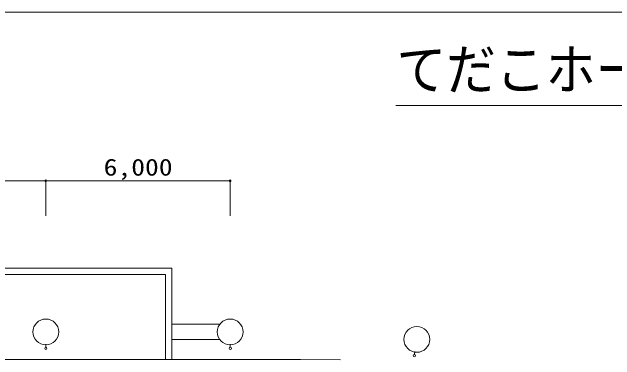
# Model space of a CAD drawing. Units: millimetres, scale not verified, with parts at other scales. Extents: x -50538 to 33462, y -30616 to 28184.
# Drawn here: x -16416 to 3202, y 16866 to 28184 of the extents above; entities that cross this region are included whole.
import ezdxf
from ezdxf.enums import TextEntityAlignment as Align

# ---------------------------------------------------------------- set-up
doc = ezdxf.new("R2010")
doc.units = ezdxf.units.MM
doc.header["$LTSCALE"] = 300
doc.linetypes.add('CHAIN2', pattern=[12, 9, -1, 1, -1])
doc.linetypes.add('DASHED1', pattern=[1.8, 1.2, -0.6])
for name, color, linetype, lineweight in [('1-0_130', 7, 'Continuous', 9), ('1-1_155', 4, 'Continuous', 9), ('F-0', 7, 'Continuous', 9)]:
    doc.layers.add(name, color=color, linetype=linetype, lineweight=lineweight)
doc.styles.add('HG創英角ｺﾞｼｯｸUB', font='')
doc.styles.add('ＭＳ ゴシック', font='')
doc.styles.get('HG創英角ｺﾞｼｯｸUB').set_extended_font_data('HG創英角ｺﾞｼｯｸUB')
doc.styles.get('ＭＳ ゴシック').set_extended_font_data('MS Gothic')

msp = doc.modelspace()

# ---------------------------------------------------------------- linework, layer by layer
at = {"layer": '1-0_130', "linetype": 'DASHED1'}
msp.add_line((-14415.8, 19846.7), (-14152.2, 19846.7), dxfattribs=at)
at = {"layer": '1-0_130'}
for p, q in [((-11218.6, 18026.7), (-9656.1, 18026.7)), ((-9656.1, 17526.7), (-11218.6, 17526.7)), ((-15317.9, 17276.7), (-15318, 17376.7)), ((-15315, 17376.7), (-15314.9, 17276.7)), ((-9319.5, 17376.7), (-9319.3, 17276.7)), ((-9316.3, 17276.7), (-9316.5, 17376.7)), ((-3324.4, 17041.2), (-3308.7, 17140)), ((-3305.8, 17139.5), (-3321.4, 17040.7)), ((-7032.5, 16876.7), (-19373.6, 16876.7)), ((-5731.8, 16866.5), (-7032.5, 16876.7))]:
    msp.add_line(p, q, dxfattribs=at)
for points in [[(-11218.6, 16876.7), (-11218.6, 19846.7), (-19368.6, 19846.7)], [(-19368.6, 19646.7), (-11418.6, 19646.7), (-11418.6, 16876.7)]]:
    msp.add_lwpolyline(points, dxfattribs=at)
for centre, radius in [((-15317.2, 17776.7), 420), ((-9318.6, 17776.7), 420), ((-3244.7, 17534.8), 420), ((-15316.3, 17239.2), 37.5), ((-9317.8, 17239.2), 37.5), ((-3328.8, 17003.9), 37.5)]:
    msp.add_circle(centre, radius, dxfattribs=at)
at = {"layer": '1-1_155', "linetype": 'CHAIN2'}
for p, q in [((-15321.7, 22696.8), (-15321.7, 21554.5)), ((-9321.7, 22696.8), (-9321.7, 21554.5))]:
    msp.add_line(p, q, dxfattribs=at)
at = {"layer": '1-1_155'}
msp.add_lwpolyline([(-9300, 22696.8), (-15321.7, 22696.8), (-21321.7, 22696.8)], dxfattribs=at)
for centre in [(-15321.7, 22696.8), (-9321.7, 22696.8)]:
    msp.add_circle(centre, 30, dxfattribs=at)
at = {"layer": 'F-0'}
msp.add_line((-3923.9, 25148.4), (33007, 25148.4), dxfattribs=at)
msp.add_lwpolyline([(33462.5, 28183.8), (-50537.5, 28183.8), (-50537.5, -30616.2)], dxfattribs=at)

# ---------------------------------------------------------------- texts
at = {"layer": '1-1_155', "style": 'ＭＳ ゴシック', "width": 1.2}
msp.add_text('6,000', height=549.9, dxfattribs=at).set_placement((-13435.9, 22696.8), align=Align.BOTTOM_LEFT)
at = {"layer": 'F-0', "style": 'HG創英角ｺﾞｼｯｸUB', "width": 0.9}
msp.add_text('てだこホール 大ホール', height=1320, dxfattribs=at).set_placement((-3910.3, 25262.3), align=Align.BOTTOM_LEFT)

doc.saveas('drawing.dxf')
